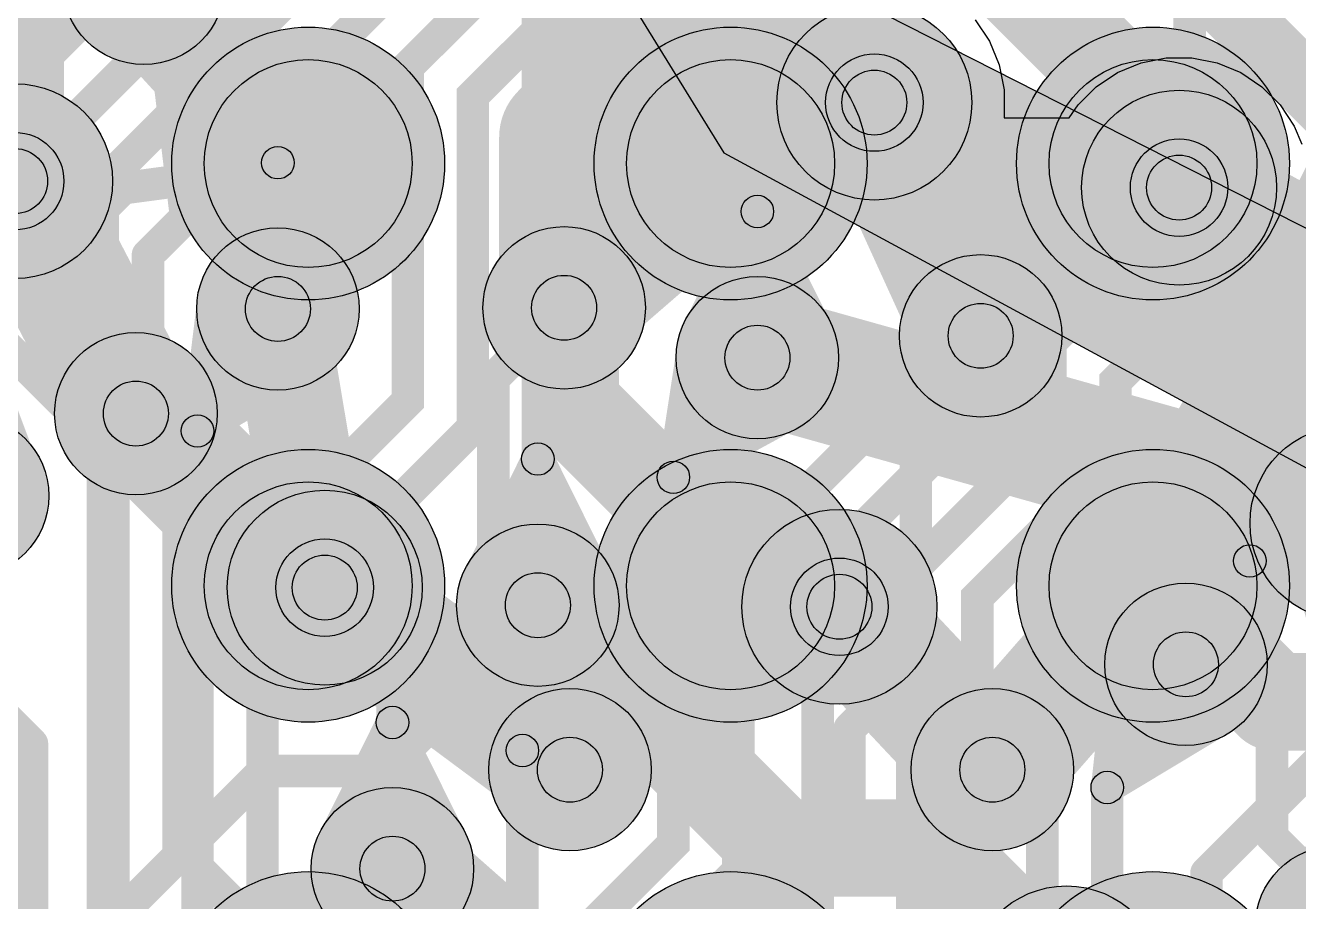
# Model space of a CAD drawing. Extents: x -8.7 to 8.7, y -8.7 to 8.7.
# Drawn here: x -6.935 to -4.976, y -6.986 to -5.637 of the extents above; entities that cross this region are included whole.
import ezdxf

# ---------------------------------------------------------------- set-up
doc = ezdxf.new("R2010")
doc.units = 0
doc.header["$MEASUREMENT"] = 0
doc.layers.get('0').update_dxf_attribs({"color": 1, "linetype": 'CONTINUOUS'})
for name, color, linetype in [('BOTTOMSOLDERMASK', 111, 'CONTINUOUS'), ('DRILL_1', 232, 'CONTINUOUS'), ('DRILL_2', 3, 'CONTINUOUS'), ('DRILL_3', 254, 'CONTINUOUS'), ('L01', 3, 'CONTINUOUS'), ('L02', 241, 'CONTINUOUS'), ('L03', 151, 'CONTINUOUS'), ('L04', 1, 'CONTINUOUS'), ('TOPSOLDERMASK', 4, 'CONTINUOUS')]:
    doc.layers.add(name, color=color, linetype=linetype)

# ---------------------------------------------------------------- blocks, each defined once
blk = doc.blocks.new('_DCODE_19')
h = blk.add_hatch(color=256)
edge = h.paths.add_edge_path()
edge.add_arc((0, 0), 0.16, 0, 360)
blk.add_circle((0, 0), 0.16)
blk = doc.blocks.new('_DCODE_20')
h = blk.add_hatch(color=256)
edge = h.paths.add_edge_path()
edge.add_arc((0, 0), 0.05, 0, 360)
blk.add_circle((0, 0), 0.05)
blk = doc.blocks.new('_DCODE_21')
h = blk.add_hatch(color=256)
edge = h.paths.add_edge_path()
edge.add_arc((0, 0), 0.075, 0, 360)
blk.add_circle((0, 0), 0.075)
blk = doc.blocks.new('_DCODE_24')
h = blk.add_hatch(color=256)
edge = h.paths.add_edge_path()
edge.add_arc((0, 0), 0.025, 0, 360)
blk.add_circle((0, 0), 0.025)
blk = doc.blocks.new('FINGER_100X250OBR_L01')
at = {"const_width": 0.04}
for points in [[(0.02, 0.035, 1), (-0.02, 0.035, 1)], [(0.02, -0.035, 1), (-0.02, -0.035, 1)]]:
    blk.add_lwpolyline(points, format="xyb", close=True, dxfattribs=at)
at = {"const_width": 0.08}
blk.add_lwpolyline([(0, -0.035), (0, 0.035)], dxfattribs=at)
blk = doc.blocks.new('_DCODE_23')
h = blk.add_hatch(color=256)
edge = h.paths.add_edge_path()
edge.add_arc((0, 0), 0.125, 0, 360)
blk.add_circle((0, 0), 0.125)
blk = doc.blocks.new('_DCODE_40')
h = blk.add_hatch(color=256)
edge = h.paths.add_edge_path()
edge.add_arc((0, 0), 0.15, 0, 360)
blk.add_circle((0, 0), 0.15)
blk = doc.blocks.new('_DCODE_47')
h = blk.add_hatch(color=256)
edge = h.paths.add_edge_path()
edge.add_arc((0, 0), 0.21, 0, 360)
blk.add_circle((0, 0), 0.21)
blk = doc.blocks.new('FINGER_100X250OBR_TOPSOLDERMASK')
at = {"const_width": 0.12}
for points in [[(0.06, 0.025, 1), (-0.06, 0.025, 1)], [(0.06, -0.025, 1), (-0.06, -0.025, 1)]]:
    blk.add_lwpolyline(points, format="xyb", close=True, dxfattribs=at)
at = {"const_width": 0.24}
blk.add_lwpolyline([(0, -0.025), (0, 0.025)], dxfattribs=at)

msp = doc.modelspace()

# ---------------------------------------------------------------- hatches: boundary and pattern name
at = {"layer": 'TOPSOLDERMASK'}
msp.add_hatch(color=256, dxfattribs=at).paths.add_polyline_path([(-5.82213, 5.85628), (-5.94736, 5.8366), (-6.62182, 4.80612), (-6.62004, 4.71309), (-6.61635, 4.71188), (-6.61641, 3.82778), (-6.6466, 3.82778), (-6.6471, -4.03837), (-6.61589, -4.03837), (-6.61592, -4.52879), (-6.6172, -4.52906), (-6.6172, -4.60695), (-5.86027, -5.83361), (-4.36774, -6.64124), (-4.36859, -6.64603), (4.07308, -6.64657), (4.06789, -6.61715), (5.53415, -5.73635), (5.53766, -5.63462), (5.44294, -5.50658), (5.34647, -5.50307), (3.90162, -6.35761), (-4.2364, -6.35707), (-4.2357, -6.35554), (-4.30835, -6.28289), (-5.6105, -5.62135), (-6.32696, -4.48393), (-6.32692, -3.89874), (-6.35709, -3.90406), (-6.35708, -3.78827), (-6.36165, -3.76533), (-6.36165, -3.73085), (-6.35708, -3.70789), (-6.35669, 2.45571), (-6.36163, 2.48054), (-6.36163, 2.51502), (-6.35668, 2.53988), (-6.35661, 3.72058), (-6.32642, 3.72058), (-6.32641, 3.88905), (-6.33143, 3.91427), (-6.33143, 3.94875), (-6.3264, 3.974), (-6.32636, 4.63291), (-6.32689, 4.63316), (-5.70048, 5.65949), (-5.70048, 5.75788)])

# ---------------------------------------------------------------- linework, layer by layer
at = {"layer": 'L01', "const_width": 0.05}
for points in [[(-6.39086, -5.17303), (-7.09617, -5.87834)], [(-6.11906, -5.18411), (-6.81598, -5.88103)], [(-6.29086, -5.21447), (-6.97097, -5.89458)], [(-6.54661, -5.84874), (-6.54661, -5.7565), (-6.053, -5.26289), (-6.04675, -5.26289), (-6.03458, -5.25072)], [(-6.56207, -7.64916), (-6.57037, -7.63519), (-6.57037, -6.43902), (-6.34661, -6.21526), (-6.34661, -5.70106), (-6.00844, -5.36289), (-6.00531, -5.36289), (-5.9841, -5.34168), (-5.97783, -5.34168)], [(-6.37037, -6.71042), (-6.37037, -6.38047), (-6.24661, -6.25671), (-6.24661, -5.74563), (-5.93205, -5.43107), (-5.92266, -5.43107)], [(-5.14346, -5.79934), (-5.14346, -5.51452)], [(-6.14661, -6.30486), (-6.14661, -5.81614), (-5.9026, -5.66557), (-5.8123, -5.60985)], [(-5.75712, -5.69924), (-5.80873, -5.79167)], [(-5.80873, -5.79167), (-5.80873, -5.92382)], [(-5.23708, -5.98763), (-5.14346, -5.79934)], [(-5.0459, -6.07502), (-4.90486, -5.79158)], [(-6.81598, -5.88103), (-6.81598, -8.65)], [(-5.96003, -7.61428), (-5.97037, -7.59688), (-5.97037, -7.07087), (-5.83803, -6.93853), (-5.83803, -6.46098), (-5.55761, -6.18056), (-5.55761, -6.02097), (-5.428, -5.89136)], [(-5.33362, -5.93842), (-5.33742, -5.94222)], [(-5.33742, -5.94222), (-5.3585, -5.9846)], [(-5.3585, -5.9846), (-5.45761, -6.08371)], [(-5.24404, -5.99029), (-5.26073, -6.02386)], [(-5.23924, -5.98548), (-5.24404, -5.99029)], [(-5.4948, -7.96064), (-5.47037, -7.90248), (-5.47037, -6.51764), (-5.25761, -6.30488), (-5.25761, -6.18522), (-5.19026, -6.11787), (-5.15048, -6.03831), (-5.15048, -6.03816), (-5.14486, -6.03254)], [(-5.2651, -6.03265), (-5.35761, -6.12516)], [(-5.26073, -6.02386), (-5.2651, -6.03265)], [(-5.05048, -6.0796), (-5.0459, -6.07502)], [(-5.45761, -6.08371), (-5.45761, -6.222)], [(-5.05048, -6.0796), (-5.15761, -6.27448)], [(-5.35761, -6.12516), (-5.35761, -6.26344)], [(-4.95486, -6.12788), (-5.0013, -6.2309)], [(-5.45761, -6.222), (-5.71611, -6.4805)], [(-5.0013, -6.2309), (-5.03395, -6.26355)], [(-6.67037, -7.66266), (-6.67037, -6.26165)], [(-5.35761, -6.26344), (-5.57037, -6.4762)], [(-5.15761, -6.27448), (-5.15761, -6.34632)], [(-5.03395, -6.26355), (-5.03395, -6.43431)], [(-5.93803, -6.33296), (-5.93803, -6.89709), (-6.07037, -7.02943), (-6.07037, -7.62616), (-6.09131, -7.6471), (-6.09131, -7.81282), (-6.01683, -7.8873), (-6.01683, -8.65)], [(-5.15761, -6.34632), (-5.37037, -6.55908)], [(-7.22417, -6.44423), (-6.92505, -6.74335)], [(-5.03395, -6.43431), (-5.05091, -6.46174)], [(-5.71611, -6.4805), (-5.71611, -7.01164)], [(-5.57037, -6.4762), (-5.57037, -7.83332)], [(-5.37037, -6.55908), (-5.37037, -7.99799)], [(-6.92505, -6.74335), (-6.92505, -8.65)], [(-6.17037, -6.7536), (-6.17037, -7.58472), (-6.19131, -7.60566), (-6.19131, -8.65)], [(-4.93145, -6.75597), (-5.11773, -6.94225)], [(-5.27037, -6.8105), (-5.27037, -7.95655), (-5.21408, -8.01284), (-5.21408, -8.65)], [(-5.11773, -6.94225), (-5.11773, -7.15849)]]:
    msp.add_lwpolyline(points, dxfattribs=at)
at = {"layer": 'L01', "const_width": 0.025}
for points in [[(-5.74462, -5.69924, 1), (-5.76962, -5.69924, 1)], [(-5.79623, -5.79167, 1), (-5.82123, -5.79167, 1)], [(-5.79623, -5.79167, 1), (-5.82123, -5.79167, 1)], [(-5.13096, -5.79934, 1), (-5.15596, -5.79934, 1)], [(-5.13096, -5.79934, 1), (-5.15596, -5.79934, 1)], [(-6.53411, -5.84874, 1), (-6.55911, -5.84874, 1)], [(-6.80348, -5.88103, 1), (-6.82848, -5.88103, 1)], [(-5.4155, -5.89136, 1), (-5.4405, -5.89136, 1)], [(-5.79623, -5.92382, 1), (-5.82123, -5.92382, 1)], [(-5.32112, -5.93842, 1), (-5.34612, -5.93842, 1)], [(-5.32492, -5.94222, 1), (-5.34992, -5.94222, 1)], [(-5.32492, -5.94222, 1), (-5.34992, -5.94222, 1)], [(-5.346, -5.9846, 1), (-5.371, -5.9846, 1)], [(-5.346, -5.9846, 1), (-5.371, -5.9846, 1)], [(-5.23154, -5.99029, 1), (-5.25654, -5.99029, 1)], [(-5.22674, -5.98548, 1), (-5.25174, -5.98548, 1)], [(-5.22458, -5.98763, 1), (-5.24958, -5.98763, 1)], [(-5.2526, -6.03265, 1), (-5.2776, -6.03265, 1)], [(-5.24823, -6.02386, 1), (-5.27323, -6.02386, 1)], [(-5.13236, -6.03254, 1), (-5.15736, -6.03254, 1)], [(-5.0334, -6.07502, 1), (-5.0584, -6.07502, 1)], [(-5.0334, -6.07502, 1), (-5.0584, -6.07502, 1)], [(-5.44511, -6.08371, 1), (-5.47011, -6.08371, 1)], [(-5.44511, -6.08371, 1), (-5.47011, -6.08371, 1)], [(-5.03798, -6.0796, 1), (-5.06298, -6.0796, 1)], [(-5.03798, -6.0796, 1), (-5.06298, -6.0796, 1)], [(-5.34511, -6.12516, 1), (-5.37011, -6.12516, 1)], [(-4.94236, -6.12788, 1), (-4.96736, -6.12788, 1)], [(-5.44511, -6.222, 1), (-5.47011, -6.222, 1)], [(-5.44511, -6.222, 1), (-5.47011, -6.222, 1)], [(-4.9888, -6.2309, 1), (-5.0138, -6.2309, 1)], [(-4.9888, -6.2309, 1), (-5.0138, -6.2309, 1)], [(-6.65787, -6.26165, 1), (-6.68287, -6.26165, 1)], [(-5.34511, -6.26344, 1), (-5.37011, -6.26344, 1)], [(-5.14511, -6.27448, 1), (-5.17011, -6.27448, 1)], [(-5.02145, -6.26355, 1), (-5.04645, -6.26355, 1)], [(-5.02145, -6.26355, 1), (-5.04645, -6.26355, 1)], [(-6.13411, -6.30486, 1), (-6.15911, -6.30486, 1)], [(-5.92553, -6.33296, 1), (-5.95053, -6.33296, 1)], [(-5.14511, -6.34632, 1), (-5.17011, -6.34632, 1)], [(-5.02145, -6.43431, 1), (-5.04645, -6.43431, 1)], [(-5.02145, -6.43431, 1), (-5.04645, -6.43431, 1)], [(-5.03841, -6.46174, 1), (-5.06341, -6.46174, 1)], [(-5.70361, -6.4805, 1), (-5.72861, -6.4805, 1)], [(-5.70361, -6.4805, 1), (-5.72861, -6.4805, 1)], [(-5.55787, -6.4762, 1), (-5.58287, -6.4762, 1)], [(-5.35787, -6.55908, 1), (-5.38287, -6.55908, 1)], [(-6.35787, -6.71042, 1), (-6.38287, -6.71042, 1)], [(-6.91255, -6.74335, 1), (-6.93755, -6.74335, 1)], [(-6.15787, -6.7536, 1), (-6.18287, -6.7536, 1)], [(-5.25787, -6.8105, 1), (-5.28287, -6.8105, 1)], [(-5.10523, -6.94225, 1), (-5.13023, -6.94225, 1)], [(-5.10523, -6.94225, 1), (-5.13023, -6.94225, 1)]]:
    msp.add_lwpolyline(points, format="xyb", close=True, dxfattribs=at)
at = {"layer": 'L01'}
for points in [[(-6.65859, -6.01819), (-6.56901, -5.83763), (-6.43463, -6.01819), (-6.52421, -5.83763)], [(-5.78633, -5.91271), (-5.69675, -6.09327), (-5.83113, -5.91271), (-5.92071, -6.09327)], [(-6.69518, -6.25861), (-6.67068, -6.05855), (-6.65778, -6.28325), (-6.48365, -6.18173)], [(-5.74901, -6.25863), (-5.92609, -6.35492), (-5.9323, -6.12994), (-5.96274, -6.32918)], [(-6.95203, -6.21525), (-6.91294, -6.31977), (-6.98812, -6.20246), (-7.08433, -6.25899)], [(-6.25859, -6.47431), (-6.16901, -6.29375), (-6.03463, -6.47431), (-6.12421, -6.29375)], [(-5.02592, -6.46246), (-5.03058, -6.62428), (-5.06272, -6.43971), (-5.2054, -6.51621)], [(-6.04113, -6.59693), (-6.14927, -6.76701), (-6.26382, -6.57329), (-6.19381, -6.76229)], [(-5.0848, -6.72795), (-5.25747, -6.83192), (-5.27356, -6.60742), (-5.29523, -6.80781)], [(-6.48235, -6.87987), (-6.39277, -6.69931), (-6.25839, -6.87987), (-6.34797, -6.69931)], [(-4.80397, -6.817), (-4.79292, -7.01826), (-4.84512, -6.79932), (-4.99869, -6.92987)]]:
    msp.add_solid(points, dxfattribs=at)
at = {"layer": 'L02'}
for points, const_width in [([(-6.09648, -6.2213), (-6.09648, -4.82136)], 0.15), ([(-6.951, -5.02283), (-6.951, -5.87706)], 0.15), ([(-6.79973, -5.00395), (-6.68795, -5.93222)], 0.05), ([(-7.54971, -5.26091), (-7.54971, -5.41015), (-7.176, -5.78386), (-7.176, -6.00663), (-7.07359, -6.10904), (-6.98673, -6.10904), (-6.7996, -6.29617), (-6.7996, -6.96795), (-6.85523, -7.14295)], 0.05), ([(-5.54948, -5.42669), (-5.15981, -5.81636)], 0.15), ([(-5.87148, -5.51348), (-5.6288, -5.75616)], 0.15), ([(-5.12519, -5.56811), (-4.26398, -6.42932)], 0.1), ([(-5.15981, -5.81636), (-5.15981, -5.88706)], 0.15), ([(-6.68795, -5.93222), (-6.74661, -5.99088)], 0.05), ([(-6.74661, -5.99088), (-6.74661, -6.1566)], 0.05), ([(-6.54661, -6.07374), (-6.4746, -6.50277)], 0.15), ([(-5.80873, -6.14882), (-4.90068, -6.40352)], 0.2), ([(-6.74661, -6.1566), (-6.6996, -6.20361)], 0.05), ([(-5.89648, -6.4213), (-6.09648, -6.2213)], 0.15), ([(-6.6996, -6.20361), (-6.6996, -6.90467)], 0.05), ([(-5.79357, -6.4213), (-5.89648, -6.4213)], 0.15), ([(-5.68259, -6.53228), (-5.79357, -6.4213)], 0.15), ([(-5.77274, -6.90373), (-6.14661, -6.52986)], 0.15), ([(-5.07226, -6.62086), (-5.14928, -6.62086)], 0.15), ([(-5.0146, -6.67852), (-5.07226, -6.62086)], 0.15), ([(-4.78676, -6.67852), (-5.0146, -6.67852)], 0.15), ([(-6.11076, -7.16453), (-6.37037, -6.93542)], 0.2), ([(-5.5414, -6.90373), (-5.77274, -6.90373)], 0.15), ([(-5.3331, -7.11203), (-5.5414, -6.90373)], 0.15), ([(-6.6996, -6.90467), (-6.511, -7.09327)], 0.05)]:
    msp.add_lwpolyline(points, dxfattribs=dict(at, const_width=const_width))
for points, const_width in [([(-5.5913, -5.75616, 1), (-5.6663, -5.75616, 1)], 0.075), ([(-5.12231, -5.81636, 1), (-5.19731, -5.81636, 1)], 0.075), ([(-6.9135, -5.87706, 1), (-6.9885, -5.87706, 1)], 0.075), ([(-5.12231, -5.88706, 1), (-5.19731, -5.88706, 1)], 0.075), ([(-6.67545, -5.93222, 1), (-6.70045, -5.93222, 1)], 0.025), ([(-6.73411, -5.99088, 1), (-6.75911, -5.99088, 1)], 0.025), ([(-6.50911, -6.07374, 1), (-6.58411, -6.07374, 1)], 0.075), ([(-5.75873, -6.14882, 1), (-5.85873, -6.14882, 1)], 0.1), ([(-6.73411, -6.1566, 1), (-6.75911, -6.1566, 1)], 0.025), ([(-6.05898, -6.2213, 1), (-6.13398, -6.2213, 1)], 0.075), ([(-6.6871, -6.20361, 1), (-6.7121, -6.20361, 1)], 0.025), ([(-4.85068, -6.40352, 1), (-4.95068, -6.40352, 1)], 0.1), ([(-5.85898, -6.4213, 1), (-5.93398, -6.4213, 1)], 0.075), ([(-5.75607, -6.4213, 1), (-5.83107, -6.4213, 1)], 0.075), ([(-6.4371, -6.50277, 1), (-6.5121, -6.50277, 1)], 0.075), ([(-6.10911, -6.52986, 1), (-6.18411, -6.52986, 1)], 0.075), ([(-5.64509, -6.53228, 1), (-5.72009, -6.53228, 1)], 0.075), ([(-5.11178, -6.62086, 1), (-5.18678, -6.62086, 1)], 0.075), ([(-5.03476, -6.62086, 1), (-5.10976, -6.62086, 1)], 0.075), ([(-5.03476, -6.62086, 1), (-5.10976, -6.62086, 1)], 0.075), ([(-4.9771, -6.67852, 1), (-5.0521, -6.67852, 1)], 0.075), ([(-6.32037, -6.93542, 1), (-6.42037, -6.93542, 1)], 0.1), ([(-5.73524, -6.90373, 1), (-5.81024, -6.90373, 1)], 0.075), ([(-5.5039, -6.90373, 1), (-5.5789, -6.90373, 1)], 0.075), ([(-6.6871, -6.90467, 1), (-6.7121, -6.90467, 1)], 0.025)]:
    msp.add_lwpolyline(points, format="xyb", close=True, dxfattribs=dict(at, const_width=const_width))
at = {"layer": 'L03', "const_width": 0.2}
for points in [[(-6.753, -5.57266), (-6.53144, -5.26659)], [(-5.75308, -5.45616), (-6.10613, -5.80921)], [(-5.46517, -6.11517), (-5.6288, -5.75616)], [(-6.10613, -5.80921), (-6.10613, -6.07206)], [(-6.76517, -6.23483), (-6.951, -5.87706)], [(-5.15981, -5.88706), (-4.81517, -6.07854)], [(-4.90068, -6.40352), (-4.79721, -6.78313)], [(-6.09721, -6.78313), (-6.4746, -6.50277)], [(-5.68259, -6.53228), (-5.44721, -6.78313)]]:
    msp.add_lwpolyline(points, dxfattribs=at)
at = {"layer": 'L03', "const_width": 0.1}
for points in [[(-6.703, -5.57266, 1), (-6.803, -5.57266, 1)], [(-5.5788, -5.75616, 1), (-5.6788, -5.75616, 1)], [(-6.05613, -5.80921, 1), (-6.15613, -5.80921, 1)], [(-6.05613, -5.80921, 1), (-6.15613, -5.80921, 1)], [(-6.901, -5.87706, 1), (-7.001, -5.87706, 1)], [(-5.10981, -5.88706, 1), (-5.20981, -5.88706, 1)], [(-6.05613, -6.07206, 1), (-6.15613, -6.07206, 1)], [(-5.41517, -6.11517, 1), (-5.51517, -6.11517, 1)], [(-6.71517, -6.23483, 1), (-6.81517, -6.23483, 1)], [(-4.85068, -6.40352, 1), (-4.95068, -6.40352, 1)], [(-6.4246, -6.50277, 1), (-6.5246, -6.50277, 1)], [(-5.63259, -6.53228, 1), (-5.73259, -6.53228, 1)], [(-6.04721, -6.78313, 1), (-6.14721, -6.78313, 1)], [(-5.39721, -6.78313, 1), (-5.49721, -6.78313, 1)]]:
    msp.add_lwpolyline(points, format="xyb", close=True, dxfattribs=at)
at = {"layer": 'L03'}
msp.add_lwpolyline([(-5.47342, -5.62863), (-5.45152, -5.6614), (-5.43644, -5.69781), (-5.42876, -5.73644), (-5.42875, -5.77979), (-5.32873, -5.77979), (-5.31519, -5.75953), (-5.28734, -5.73168), (-5.25457, -5.70978), (-5.21816, -5.6947), (-5.17952, -5.68702), (-5.14009, -5.68702), (-5.10146, -5.6947), (-5.06505, -5.70978), (-5.03228, -5.73168), (-5.00443, -5.75953), (-4.98253, -5.7923), (-4.97089, -5.82037)], dxfattribs=at)
at = {"layer": 'L04'}
for points, const_width in [([(-6.703, -5.57266, 1), (-6.803, -5.57266, 1)], 0.1), ([(-6.45, -5.85, 1), (-6.55, -5.85, 1)], 0.1), ([(-5.8, -5.85, 1), (-5.9, -5.85, 1)], 0.1), ([(-5.15, -5.85, 1), (-5.25, -5.85, 1)], 0.1), ([(-6.4875, -5.85, 1), (-6.5125, -5.85, 1)], 0.025), ([(-6.7725, -5.88806, 1), (-6.7975, -5.88806, 1)], 0.025), ([(-6.05613, -6.07206, 1), (-6.15613, -6.07206, 1)], 0.1), ([(-5.41517, -6.11517, 1), (-5.51517, -6.11517, 1)], 0.1), ([(-6.09363, -6.07206, 1), (-6.11863, -6.07206, 1)], 0.025), ([(-5.45267, -6.11517, 1), (-5.47767, -6.11517, 1)], 0.025), ([(-6.71517, -6.23483, 1), (-6.81517, -6.23483, 1)], 0.1), ([(-6.2025, -6.18093, 1), (-6.2275, -6.18093, 1)], 0.025), ([(-5.5525, -6.215, 1), (-5.5775, -6.215, 1)], 0.025), ([(-6.45, -6.5, 1), (-6.55, -6.5, 1)], 0.1), ([(-5.8, -6.5, 1), (-5.9, -6.5, 1)], 0.1), ([(-5.15, -6.5, 1), (-5.25, -6.5, 1)], 0.1), ([(-6.2025, -6.61806, 1), (-6.2275, -6.61806, 1)], 0.025), ([(-5.5525, -6.61806, 1), (-5.5775, -6.61806, 1)], 0.025), ([(-6.04721, -6.78313, 1), (-6.14721, -6.78313, 1)], 0.1), ([(-5.65446, -6.72002, 1), (-5.67946, -6.72002, 1)], 0.025), ([(-5.39721, -6.78313, 1), (-5.49721, -6.78313, 1)], 0.1), ([(-5.00446, -6.72002, 1), (-5.02946, -6.72002, 1)], 0.025), ([(-6.55618, -6.785, 1), (-6.58118, -6.785, 1)], 0.025), ([(-6.36944, -6.785, 1), (-6.39444, -6.785, 1)], 0.025), ([(-5.65446, -6.85417, 1), (-5.67946, -6.85417, 1)], 0.025), ([(-5.00446, -6.88604, 1), (-5.02946, -6.88604, 1)], 0.025), ([(-5.5525, -6.95613, 1), (-5.5775, -6.95613, 1)], 0.025)]:
    msp.add_lwpolyline(points, format="xyb", close=True, dxfattribs=dict(at, const_width=const_width))
for points, const_width in [([(-6.5, -5.85), (-6.753, -5.57266)], 0.2), ([(-6.10613, -6.07206), (-5.85, -5.85)], 0.2), ([(-5.2, -5.85), (-5.46517, -6.11517)], 0.2), ([(-6.5, -5.85), (-6.785, -5.88806)], 0.05), ([(-6.785, -5.88806), (-7.03194, -6.135)], 0.05), ([(-6.10613, -6.07206), (-6.215, -6.18093)], 0.05), ([(-5.46517, -6.11517), (-5.565, -6.215)], 0.05), ([(-6.5, -6.5), (-6.76517, -6.23483)], 0.2), ([(-6.215, -6.18093), (-6.215, -6.61806)], 0.05), ([(-5.565, -6.215), (-5.565, -6.61806)], 0.05), ([(-5.85, -6.5), (-6.09721, -6.78313)], 0.2), ([(-5.2, -6.5), (-5.44721, -6.78313)], 0.2), ([(-6.215, -6.61806), (-6.38194, -6.785)], 0.05), ([(-5.565, -6.61806), (-5.66696, -6.72002)], 0.05), ([(-4.915, -6.61806), (-5.01696, -6.72002)], 0.05), ([(-5.66696, -6.72002), (-5.66696, -6.85417)], 0.05), ([(-5.01696, -6.72002), (-5.01696, -6.88604)], 0.05), ([(-6.56868, -6.785), (-6.81, -7.02632)], 0.05), ([(-6.38194, -6.785), (-6.56868, -6.785)], 0.05), ([(-5.66696, -6.85417), (-5.565, -6.95613)], 0.05), ([(-5.01696, -6.88604), (-4.915, -6.988)], 0.05), ([(-5.565, -6.95613), (-5.565, -7.26806)], 0.05)]:
    msp.add_lwpolyline(points, dxfattribs=dict(at, const_width=const_width))
at = {"layer": 'TOPSOLDERMASK'}
for points in [[(-6.6466, 3.82778), (-6.6471, -4.03837), (-6.61589, -4.03837), (-6.61592, -4.52879), (-6.6172, -4.52906), (-6.6172, -4.60695), (-5.86027, -5.83361), (-4.36774, -6.64124), (-4.36859, -6.64603), (4.07308, -6.64657)], [(3.90162, -6.35761), (-4.2364, -6.35707), (-4.2357, -6.35554), (-4.30835, -6.28289), (-5.6105, -5.62135), (-6.32696, -4.48393), (-6.32692, -3.89874), (-6.35709, -3.90406), (-6.35708, -3.78827), (-6.36165, -3.76533), (-6.36165, -3.73085), (-6.35708, -3.70789), (-6.35669, 2.45571)]]:
    msp.add_lwpolyline(points, dxfattribs=at)

# ---------------------------------------------------------------- block references
at = {"layer": 'BOTTOMSOLDERMASK'}
for p in [(-6.5, -5.85), (-5.85, -5.85), (-5.2, -5.85), (-6.5, -6.5), (-5.85, -6.5), (-5.2, -6.5)]:
    msp.add_blockref('_DCODE_19', p, dxfattribs=at)
at = {"layer": 'DRILL_1'}
for p in [(-5.6288, -5.75616), (-6.951, -5.87706), (-5.15981, -5.88706), (-6.54661, -6.07374), (-6.10613, -6.07206), (-5.46517, -6.11517), (-5.80873, -6.14882), (-6.76517, -6.23483), (-6.4746, -6.50277), (-6.14661, -6.52986), (-5.68259, -6.53228), (-5.14928, -6.62086), (-6.09721, -6.78313), (-5.44721, -6.78313), (-6.37037, -6.93542)]:
    msp.add_blockref('_DCODE_20', p, dxfattribs=at)
at = {"layer": 'DRILL_2'}
for p in [(-5.6288, -5.75616), (-6.951, -5.87706), (-5.15981, -5.88706), (-6.4746, -6.50277), (-5.68259, -6.53228)]:
    msp.add_blockref('_DCODE_21', p, dxfattribs=at)
at = {"layer": 'DRILL_3'}
for p in [(-6.10613, -6.07206), (-5.46517, -6.11517), (-6.76517, -6.23483), (-6.09721, -6.78313), (-5.44721, -6.78313)]:
    msp.add_blockref('_DCODE_20', p, dxfattribs=at)
at = {"layer": 'L01'}
for p, rotation in [((-5.8123, -5.60985), 121.6850732), ((-5.75712, -5.69924), 121.6850732), ((-5.42523, -5.89413), 153.5741717), ((-5.33116, -5.94088), 153.5741717), ((-5.23708, -5.98763), 153.5741717), ((-5.14301, -6.03438), 153.5741717), ((-5.04894, -6.08113), 153.5741717), ((-4.95486, -6.12788), 153.5741717)]:
    msp.add_blockref('FINGER_100X250OBR_L01', p, dxfattribs=dict(at, rotation=rotation))
for name, p in [('_DCODE_24', (-6.54661, -5.84874)), ('_DCODE_24', (-5.80873, -5.92382)), ('_DCODE_23', (-6.54661, -6.07374)), ('_DCODE_23', (-5.80873, -6.14882)), ('_DCODE_23', (-7.02416, -6.36137)), ('_DCODE_24', (-6.67037, -6.26165)), ('_DCODE_24', (-6.14661, -6.30486)), ('_DCODE_24', (-5.93803, -6.33296)), ('_DCODE_23', (-6.14661, -6.52986)), ('_DCODE_24', (-5.05091, -6.46174)), ('_DCODE_23', (-5.14928, -6.62086)), ('_DCODE_24', (-6.37037, -6.71042)), ('_DCODE_24', (-6.17037, -6.7536)), ('_DCODE_24', (-5.27037, -6.8105)), ('_DCODE_23', (-6.37037, -6.93542)), ('_DCODE_23', (-4.91773, -7.02511))]:
    msp.add_blockref(name, p, dxfattribs=at)
at = {"layer": 'L02'}
for name, p in [('_DCODE_40', (-5.6288, -5.75616)), ('_DCODE_40', (-6.951, -5.87706)), ('_DCODE_40', (-5.15981, -5.88706)), ('_DCODE_23', (-6.54661, -6.07374)), ('_DCODE_23', (-5.80873, -6.14882)), ('_DCODE_23', (-7.02416, -6.36137)), ('_DCODE_40', (-4.90068, -6.40352)), ('_DCODE_40', (-6.4746, -6.50277)), ('_DCODE_40', (-5.68259, -6.53228)), ('_DCODE_23', (-6.14661, -6.52986)), ('_DCODE_23', (-5.14928, -6.62086)), ('_DCODE_23', (-6.37037, -6.93542)), ('_DCODE_23', (-4.91773, -7.02511)), ('_DCODE_40', (-5.3331, -7.11203))]:
    msp.add_blockref(name, p, dxfattribs=at)
at = {"layer": 'L03'}
for name, p in [('_DCODE_23', (-6.753, -5.57266)), ('_DCODE_40', (-5.6288, -5.75616)), ('_DCODE_40', (-6.951, -5.87706)), ('_DCODE_40', (-5.15981, -5.88706)), ('_DCODE_23', (-6.10613, -6.07206)), ('_DCODE_23', (-5.46517, -6.11517)), ('_DCODE_23', (-6.76517, -6.23483)), ('_DCODE_40', (-4.90068, -6.40352)), ('_DCODE_40', (-6.4746, -6.50277)), ('_DCODE_40', (-5.68259, -6.53228)), ('_DCODE_23', (-6.09721, -6.78313)), ('_DCODE_23', (-5.44721, -6.78313)), ('_DCODE_40', (-5.3331, -7.11203))]:
    msp.add_blockref(name, p, dxfattribs=at)
at = {"layer": 'L04'}
for name, p in [('_DCODE_23', (-6.753, -5.57266)), ('_DCODE_47', (-6.5, -5.85)), ('_DCODE_47', (-5.85, -5.85)), ('_DCODE_47', (-5.2, -5.85)), ('_DCODE_23', (-6.10613, -6.07206)), ('_DCODE_23', (-5.46517, -6.11517)), ('_DCODE_23', (-6.76517, -6.23483)), ('_DCODE_47', (-6.5, -6.5)), ('_DCODE_47', (-5.85, -6.5)), ('_DCODE_47', (-5.2, -6.5)), ('_DCODE_23', (-6.09721, -6.78313)), ('_DCODE_23', (-5.44721, -6.78313)), ('_DCODE_47', (-6.5, -7.15)), ('_DCODE_47', (-5.85, -7.15)), ('_DCODE_47', (-5.2, -7.15))]:
    msp.add_blockref(name, p, dxfattribs=at)
at = {"layer": 'TOPSOLDERMASK'}
for p, rotation in [((-5.86748, -5.52046), 121.6850732), ((-5.8123, -5.60985), 121.6850732), ((-5.75712, -5.69924), 121.6850732), ((-5.42523, -5.89413), 153.5741717), ((-5.33116, -5.94088), 153.5741717), ((-5.23708, -5.98763), 153.5741717), ((-5.14301, -6.03438), 153.5741717), ((-5.04894, -6.08113), 153.5741717), ((-4.95486, -6.12788), 153.5741717), ((-4.86079, -6.17463), 153.5741717)]:
    msp.add_blockref('FINGER_100X250OBR_TOPSOLDERMASK', p, dxfattribs=dict(at, rotation=rotation))

doc.saveas('drawing.dxf')
